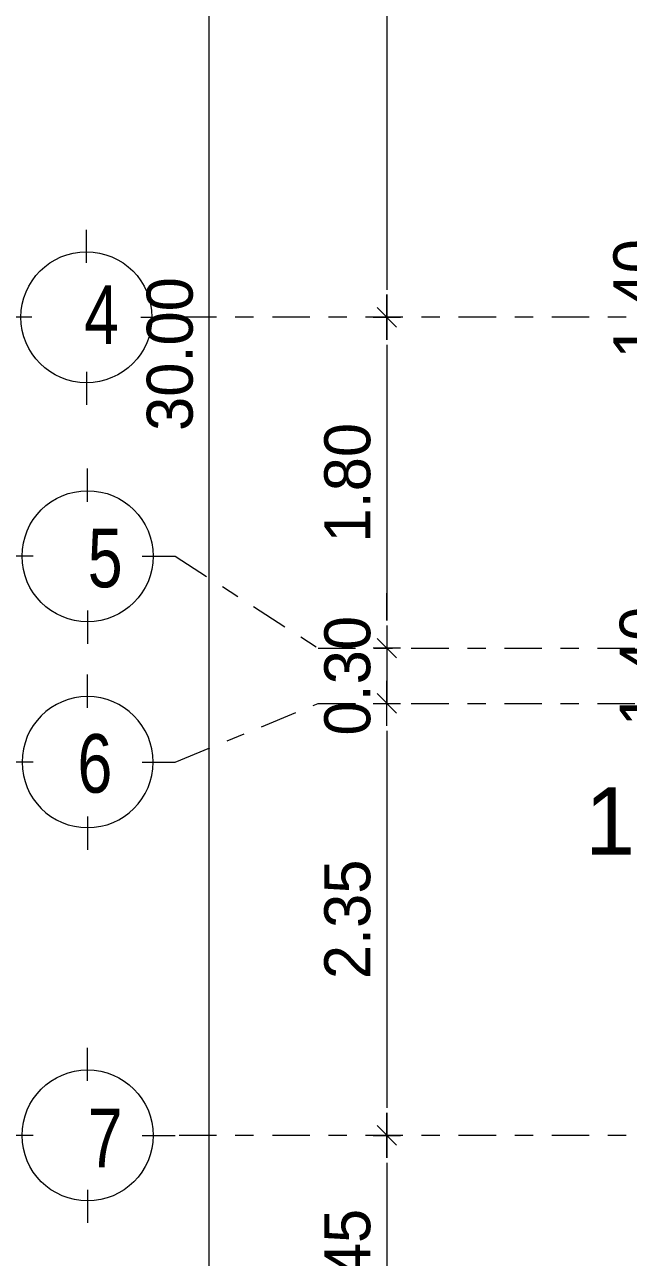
# Model space of a CAD drawing. Header units: inches. Extents: x -1583 to -1389, y -6910 to -6586.
# Drawn here: x -1452.75 to -1449.47, y -6667.92 to -6661.22 of the extents above; entities that cross this region are included whole.
import ezdxf

# ---------------------------------------------------------------- set-up
doc = ezdxf.new("R2010")
doc.units = ezdxf.units.IN
doc.header["$MEASUREMENT"] = 0
doc.linetypes.add('CENTERX2', pattern=[101.6, 63.5, -12.7, 12.7, -12.7])
doc.linetypes.add('DASHDOTX2', pattern=[50.8, 25.4, -12.7, 0, -12.7])
for name, color, linetype in [('Axsis', 8, 'CENTERX2'), ('footing', 5, 'Continuous'), ('U-r-p', 7, 'Continuous')]:
    doc.layers.add(name, color=color, linetype=linetype)
for name, color, linetype, lineweight in [('dime', 240, 'Continuous', 13), ('ejes', 134, 'Continuous', 15), ('F DIM IN', 147, 'Continuous', 5), ('st', 41, 'Continuous', 15), ('wall', 7, 'Continuous', 30)]:
    doc.layers.add(name, color=color, linetype=linetype, lineweight=lineweight)
doc.styles.add('ARIAL', font='arialbd.ttf', dxfattribs={"width": 0.8, "height": 500})
doc.styles.add('AX', font='xarab.shx', dxfattribs={"height": 0.12})
doc.styles.add('SOSA', font='sosa.shx')
doc.dimstyles.new('DIM-50', dxfattribs={"dimtxt": 0.25, "dimasz": 0.15, "dimexe": 0, "dimexo": 0, "dimgap": 0.05, "dimtad": 1, "dimzin": 0, "dimdsep": 46, "dimtxsty": 'SOSA', "dimblk1": 'DIM-TICK', "dimblk2": 'DIM-TICK', "dimsah": 1, "dimcen": 1, "dimse1": 1, "dimse2": 1, "dimclrd": 251, "dimclrt": 4, "dimadec": 0, "dimazin": 0, "dimtfac": 1.5, "dimtix": 1, "dimtmove": 0, "dimatfit": 0, "dimldrblk": 'DIM-TICK', "dimfxl": 1, "dimtolj": 1, "dimtzin": 0, "dimarcsym": 0})

# ---------------------------------------------------------------- blocks, each defined once
blk = doc.blocks.new('1215447849')
at = {"layer": 'F DIM IN', "color": 0}
for p, q in [((2873.4101, -5903.6358), (2873.4101, -5903.4558)), ((2873.1138, -5903.9321), (2872.9338, -5903.9321)), ((2873.7063, -5903.9321), (2873.8863, -5903.9321)), ((2873.4101, -5904.2284), (2873.4101, -5904.4084))]:
    blk.add_line(p, q, dxfattribs=at)
blk.add_circle((2873.4101, -5903.9321), 0.3563, dxfattribs=at)
blk = doc.blocks.new('DIM-TICK')
for p, q in [((0, 0.5), (0, -0.5)), ((-0.82, 0), (0.82, 0)), ((-0.354, -0.354), (0.354, 0.354))]:
    blk.add_line(p, q)
blk = doc.blocks.new('*D27')
at = {"layer": 'Defpoints', "color": 0, "transparency": 16777216}
for p in [(-1799.3308, -6608.6948), (-1799.469, -6613.8948), (-1799.0684, -6613.8948)]:
    blk.add_point(p, dxfattribs=at)
at = {"layer": 'dime', "color": 251, "lineweight": -2, "transparency": 16777216}
blk.add_line((-1799.469, -6608.8448), (-1799.469, -6613.7448), dxfattribs=at)
at = {"layer": 'dime', "color": 251, "lineweight": -2, "transparency": 16777216, "xscale": 0.15, "yscale": 0.15, "zscale": 0.15}
for p, rotation in [((-1799.469, -6608.6948), 90), ((-1799.469, -6613.8948), 270)]:
    blk.add_blockref('DIM-TICK', p, dxfattribs=dict(at, rotation=rotation))
at = {"layer": 'dime', "color": 4, "transparency": 16777216, "insert": (-1799.6825, -6611.2948), "char_height": 0.25, "attachment_point": 5, "rotation": 90, "style": 'SOSA'}
blk.add_mtext('\\A1;5.20', dxfattribs=at)
blk = doc.blocks.new('*D28')
at = {"layer": 'Defpoints', "color": 0, "transparency": 16777216}
for p in [(-1799.0684, -6613.8948), (-1799.469, -6615.6948), (-1799.2939, -6615.6948)]:
    blk.add_point(p, dxfattribs=at)
at = {"layer": 'dime', "color": 251, "lineweight": -2, "transparency": 16777216}
blk.add_line((-1799.469, -6614.0448), (-1799.469, -6615.5448), dxfattribs=at)
at = {"layer": 'dime', "color": 251, "lineweight": -2, "transparency": 16777216, "xscale": 0.15, "yscale": 0.15, "zscale": 0.15}
for p, rotation in [((-1799.469, -6613.8948), 90), ((-1799.469, -6615.6948), 270)]:
    blk.add_blockref('DIM-TICK', p, dxfattribs=dict(at, rotation=rotation))
at = {"layer": 'dime', "color": 4, "transparency": 16777216, "insert": (-1799.6825, -6614.7948), "char_height": 0.25, "attachment_point": 5, "rotation": 90, "style": 'SOSA'}
blk.add_mtext('\\A1;1.80', dxfattribs=at)
blk = doc.blocks.new('*D29')
at = {"layer": 'Defpoints', "color": 0, "transparency": 16777216}
for p in [(-1799.2939, -6615.6948), (-1799.469, -6615.9948), (-1799.2913, -6615.9948)]:
    blk.add_point(p, dxfattribs=at)
at = {"layer": 'dime', "color": 251, "lineweight": -2, "transparency": 16777216}
for p, q in [((-1799.469, -6615.5448), (-1799.469, -6615.3948)), ((-1799.469, -6615.6948), (-1799.469, -6615.9948)), ((-1799.469, -6616.1448), (-1799.469, -6616.2948))]:
    blk.add_line(p, q, dxfattribs=at)
at = {"layer": 'dime', "color": 251, "lineweight": -2, "transparency": 16777216, "xscale": 0.15, "yscale": 0.15, "zscale": 0.15}
for p, rotation in [((-1799.469, -6615.6948), 270), ((-1799.469, -6615.9948), 90)]:
    blk.add_blockref('DIM-TICK', p, dxfattribs=dict(at, rotation=rotation))
at = {"layer": 'dime', "color": 4, "transparency": 16777216, "insert": (-1799.6825, -6615.8448), "char_height": 0.25, "attachment_point": 5, "rotation": 90, "style": 'SOSA'}
blk.add_mtext('\\A1;0.30', dxfattribs=at)
blk = doc.blocks.new('*D30')
at = {"layer": 'Defpoints', "color": 0, "transparency": 16777216}
for p in [(-1799.2913, -6615.9948), (-1799.469, -6618.3448), (-1799.2914, -6618.3448)]:
    blk.add_point(p, dxfattribs=at)
at = {"layer": 'dime', "color": 251, "lineweight": -2, "transparency": 16777216}
blk.add_line((-1799.469, -6616.1448), (-1799.469, -6618.1948), dxfattribs=at)
at = {"layer": 'dime', "color": 251, "lineweight": -2, "transparency": 16777216, "xscale": 0.15, "yscale": 0.15, "zscale": 0.15}
for p, rotation in [((-1799.469, -6615.9948), 90), ((-1799.469, -6618.3448), 270)]:
    blk.add_blockref('DIM-TICK', p, dxfattribs=dict(at, rotation=rotation))
at = {"layer": 'dime', "color": 4, "transparency": 16777216, "insert": (-1799.6825, -6617.1698), "char_height": 0.25, "attachment_point": 5, "rotation": 90, "style": 'SOSA'}
blk.add_mtext('\\A1;2.35', dxfattribs=at)
blk = doc.blocks.new('*D31')
at = {"layer": 'Defpoints', "color": 0, "transparency": 16777216}
for p in [(-1799.2914, -6618.3448), (-1799.469, -6619.7948), (-1799.3039, -6619.7948)]:
    blk.add_point(p, dxfattribs=at)
at = {"layer": 'dime', "color": 251, "lineweight": -2, "transparency": 16777216}
blk.add_line((-1799.469, -6618.4948), (-1799.469, -6619.6448), dxfattribs=at)
at = {"layer": 'dime', "color": 251, "lineweight": -2, "transparency": 16777216, "xscale": 0.15, "yscale": 0.15, "zscale": 0.15}
for p, rotation in [((-1799.469, -6618.3448), 90), ((-1799.469, -6619.7948), 270)]:
    blk.add_blockref('DIM-TICK', p, dxfattribs=dict(at, rotation=rotation))
at = {"layer": 'dime', "color": 4, "transparency": 16777216, "insert": (-1799.6825, -6619.0698), "char_height": 0.25, "attachment_point": 5, "rotation": 90, "style": 'SOSA'}
blk.add_mtext('\\A1;1.45', dxfattribs=at)
blk = doc.blocks.new('*D38')
at = {"layer": 'Defpoints', "color": 0, "transparency": 16777216}
for p in [(-1800.4342, -6599.0948), (-1797.6195, -6599.0948), (-1797.6195, -6629.0948)]:
    blk.add_point(p, dxfattribs=at)
at = {"layer": 'dime', "color": 251, "lineweight": -2, "transparency": 16777216}
blk.add_line((-1800.4342, -6628.9448), (-1800.4342, -6599.2448), dxfattribs=at)
at = {"layer": 'dime', "color": 251, "lineweight": -2, "transparency": 16777216, "xscale": 0.15, "yscale": 0.15, "zscale": 0.15}
for p, rotation in [((-1800.4342, -6599.0948), 90), ((-1800.4342, -6629.0948), 270)]:
    blk.add_blockref('DIM-TICK', p, dxfattribs=dict(at, rotation=rotation))
at = {"layer": 'dime', "color": 4, "transparency": 16777216, "insert": (-1800.6477, -6614.0948), "char_height": 0.25, "attachment_point": 5, "rotation": 90, "style": 'SOSA'}
blk.add_mtext('\\A1;30.00', dxfattribs=at)
blk = doc.blocks.new('U-r-p')
at = {"layer": 'U-r-p', "color": 4, "style": 'AX', "flags": 4}
for tag, p, height in [('R', (0.1356, 0.2047), 0.2304), ('1', (-0.3182, -0.04), 0.192)]:
    blk.add_attdef(tag, p, '', height=height, dxfattribs=at)
blk = doc.blocks.new('*D270')
at = {"layer": 'Defpoints', "color": 0, "transparency": 16777216}
for p in [(-1447.6335, -6662.01), (-1449.2113, -6663.41), (-1447.6335, -6663.41)]:
    blk.add_point(p, dxfattribs=at)
at = {"layer": 'footing', "color": 251, "lineweight": -2, "transparency": 16777216}
blk.add_line((-1449.2113, -6662.16), (-1449.2113, -6663.26), dxfattribs=at)
at = {"layer": 'footing', "color": 251, "lineweight": -2, "transparency": 16777216, "xscale": 0.15, "yscale": 0.15, "zscale": 0.15}
for p, rotation in [((-1449.2113, -6662.01), 90), ((-1449.2113, -6663.41), 270)]:
    blk.add_blockref('DIM-TICK', p, dxfattribs=dict(at, rotation=rotation))
at = {"layer": 'footing', "color": 4, "transparency": 16777216, "insert": (-1449.4248, -6662.71), "char_height": 0.25, "attachment_point": 5, "rotation": 90, "style": 'SOSA'}
blk.add_mtext('\\A1;1.40', dxfattribs=at)
blk = doc.blocks.new('*D273')
at = {"layer": 'Defpoints', "color": 0, "transparency": 16777216}
for p in [(-1449.1771, -6664.01), (-1448.9335, -6664.01), (-1448.9335, -6665.41)]:
    blk.add_point(p, dxfattribs=at)
at = {"layer": 'footing', "color": 251, "lineweight": -2, "transparency": 16777216}
blk.add_line((-1449.1771, -6665.26), (-1449.1771, -6664.16), dxfattribs=at)
at = {"layer": 'footing', "color": 251, "lineweight": -2, "transparency": 16777216, "xscale": 0.15, "yscale": 0.15, "zscale": 0.15}
for p, rotation in [((-1449.1771, -6664.01), 90), ((-1449.1771, -6665.41), 270)]:
    blk.add_blockref('DIM-TICK', p, dxfattribs=dict(at, rotation=rotation))
at = {"layer": 'footing', "color": 4, "transparency": 16777216, "insert": (-1449.3907, -6664.71), "char_height": 0.25, "attachment_point": 5, "rotation": 90, "style": 'SOSA'}
blk.add_mtext('\\A1;1.40', dxfattribs=at)
blk = doc.blocks.new('25698555')
at = {"layer": 'Axsis', "color": 251, "linetype": 'DASHDOTX2', "lineweight": 5, "ltscale": 0.008, "true_color": 0x636466}
for p, q in [((-1778.6195, -6613.8948), (-1800.6195, -6613.8948)), ((-1778.6195, -6618.3448), (-1800.6195, -6618.3448))]:
    blk.add_line(p, q, dxfattribs=at)
for points in [[(-1800.6195, -6615.1943), (-1799.8424, -6615.6948), (-1779.3966, -6615.6948), (-1778.6195, -6615.1943)], [(-1800.6195, -6616.3148), (-1799.8424, -6615.9948), (-1779.3966, -6615.9948), (-1778.6195, -6616.3148)]]:
    blk.add_lwpolyline(points, dxfattribs=at)
at = {"layer": 'wall', "color": 116, "true_color": 0x136734, "rotation": 270}
for p in [(4102.8299, -3740.4848), (4102.8363, -3741.7843), (4102.8363, -3744.9348)]:
    blk.add_blockref('1215447849', p, dxfattribs=at)
at = {"layer": 'wall', "color": 116, "true_color": 0x136734, "xscale": -1, "rotation": 270}
blk.add_blockref('1215447849', (4102.8363, -9489.7248), dxfattribs=at)
at = {"layer": 'ejes', "color": 116, "ltscale": 0.05, "true_color": 0x136734, "char_height": 0.3185, "width": 0.338458, "attachment_point": 9, "style": 'ARIAL'}
for s, insert in [('{\\fBankGothic Md BT|b0|i0|c0|p34;4}', (-1800.9255, -6614.0395)), ('{\\fBankGothic Md BT|b0|i0|c0|p34;5}', (-1800.9056, -6615.3683)), ('{\\fBankGothic Md BT|b0|i0|c0|p34;6}', (-1800.9615, -6616.4852)), ('{\\fBankGothic Md BT|b0|i0|c178|p34;7}', (-1800.9056, -6618.5188))]:
    blk.add_mtext(s, dxfattribs=dict(at, insert=insert))
at = {"layer": 'dime', "color": 1}
dim = blk.add_linear_dim(base=(-1800.4342, -6599.0948), p1=(-1797.6195, -6629.0948), p2=(-1797.6195, -6599.0948), angle=90, dimstyle='DIM-50', dxfattribs=at)
dim.commit()
dim.dimension.update_dxf_attribs({"geometry": '*D38', "text_midpoint": (-1800.6477, -6614.0948)})
for base, p1, p2, picture, middle in [((-1799.469, -6613.8948), (-1799.3308, -6608.6948), (-1799.0684, -6613.8948), '*D27', (-1799.6825, -6611.2948)), ((-1799.469, -6615.6948), (-1799.0684, -6613.8948), (-1799.2939, -6615.6948), '*D28', (-1799.6825, -6614.7948)), ((-1799.469, -6615.9948), (-1799.2939, -6615.6948), (-1799.2913, -6615.9948), '*D29', (-1799.6825, -6615.8448)), ((-1799.469, -6618.3448), (-1799.2913, -6615.9948), (-1799.2914, -6618.3448), '*D30', (-1799.6825, -6617.1698)), ((-1799.469, -6619.7948), (-1799.2914, -6618.3448), (-1799.3039, -6619.7948), '*D31', (-1799.6825, -6619.0698))]:
    dim = blk.add_linear_dim(base=base, p1=p1, p2=p2, angle=90, dimstyle='DIM-50', override={"dimtmove": 1}, dxfattribs=at)
    dim.commit()
    dim.dimension.update_dxf_attribs({"geometry": picture, "text_midpoint": middle})

msp = doc.modelspace()

# ---------------------------------------------------------------- block references
at = {"color": 0}
ref = msp.add_blockref('U-r-p', (-1449.3396, -6665.5901), dxfattribs=dict(at, xscale=2.295651420719381, yscale=2.295651420719381, zscale=2.295651420719381))
ref.add_attrib('U', 'U', (-1449.1598, -6665.2376), dxfattribs={"layer": 'st', "color": 0, "height": 0.3673, "style": 'AX', "flags": 4})
ref.add_attrib('1', '1', (-1449.7058, -6665.7333), dxfattribs={"layer": 'st', "color": 0, "height": 0.3673, "style": 'AX', "flags": 4})
at = {"layer": 'dime', "color": 1}
msp.add_blockref('25698555', (348.686, -48.9152), dxfattribs=at)

# ---------------------------------------------------------------- dimensions: what is measured, and where the dimension line sits
at = {"layer": 'footing', "color": 1}
for base, p1, p2, picture, middle in [((-1449.2113, -6663.41), (-1447.6335, -6662.01), (-1447.6335, -6663.41), '*D270', (-1449.4248, -6662.71)), ((-1449.1771, -6664.01), (-1448.9335, -6665.41), (-1448.9335, -6664.01), '*D273', (-1449.3907, -6664.71))]:
    dim = msp.add_linear_dim(base=base, p1=p1, p2=p2, angle=90, dimstyle='DIM-50', dxfattribs=at)
    dim.commit()
    dim.dimension.update_dxf_attribs({"geometry": picture, "text_midpoint": middle})

doc.saveas('drawing.dxf')
